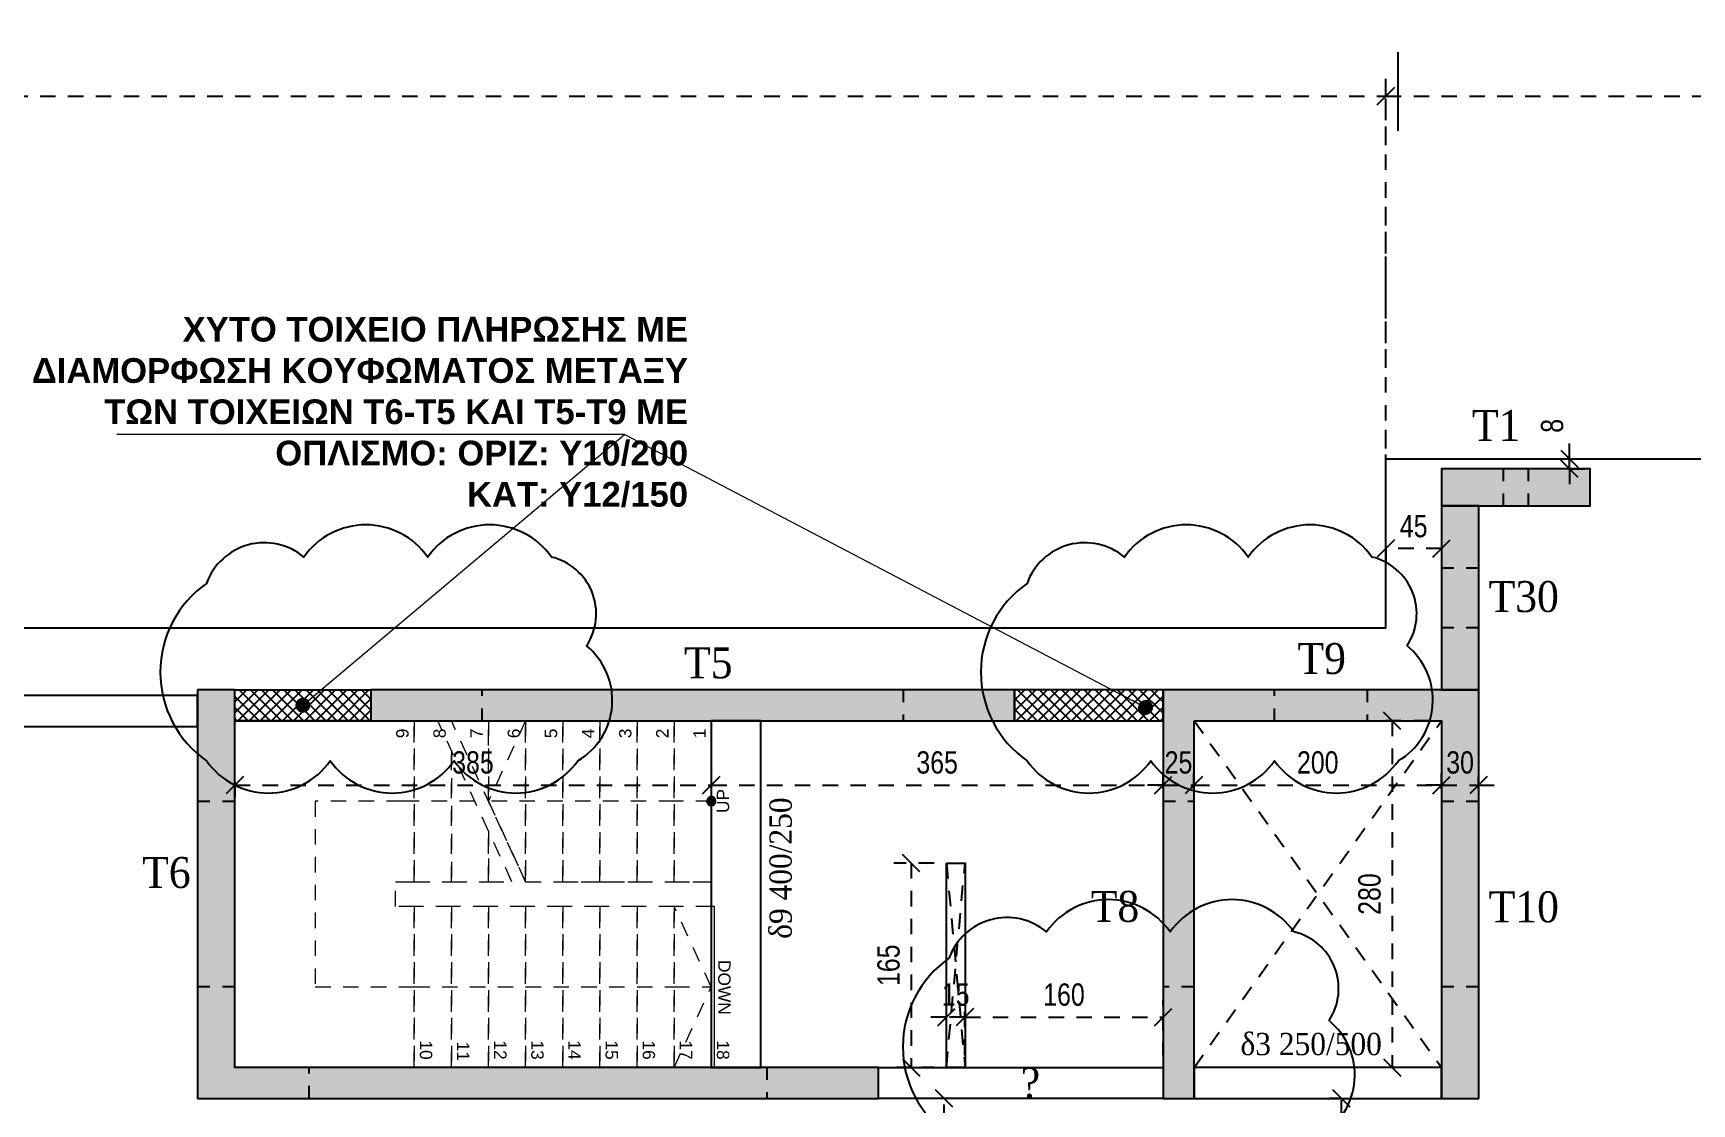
# Model space of a CAD drawing. Header units: millimetres. Extents: x -2171 to 1563, y -1758 to -1505.
# Drawn here: x -1087.41 to -1074.01, y -1606.2 to -1597.55 of the extents above; entities that cross this region are included whole.
import ezdxf

# ---------------------------------------------------------------- set-up
doc = ezdxf.new("R2010")
doc.units = ezdxf.units.MM
doc.header["$PDMODE"] = 32
for name, pattern in [('DASHDOT', [25.4, 12.7, -6.35, 0, -6.35]), ('Dashed Small', [282.222222, 141.111111, -141.111111]), ('DASHED2', [0.375, 0.25, -0.125]), ('DOT', [0.025, 0, -0.025]), ('HIDDEN', [0.375, 0.25, -0.125]), ('HIDDEN2', [0.1875, 0.125, -0.0625])]:
    doc.linetypes.add(name, pattern=pattern)
doc.layers.get('Defpoints').update_dxf_attribs({"color": 6})
for name, color, linetype in [('-S_TEXT', 3, 'Continuous'), ('athinas comments', 10, 'Continuous'), ('DIASTASEIS', 7, 'Continuous'), ('Fill_Col', 7, 'Continuous'), ('Geo_Beam', 7, 'Continuous'), ('Geo_Col', 7, 'Continuous'), ('Geo_Lines', 7, 'Continuous'), ('Sect_Line_Symbol', 7, 'Continuous'), ('STAIRS', 9, 'Continuous'), ('Text_Beam', 7, 'Continuous'), ('Text_Col_-1', 7, 'Continuous')]:
    doc.layers.add(name, color=color, linetype=linetype)
doc.layers.add('A-ANNO-DIMS', color=1, linetype='Continuous', lineweight=9)
doc.styles.add('1-100', font='arial.ttf', dxfattribs={"width": 0.8})
doc.styles.add('ag', font='arial.ttf', dxfattribs={"height": 0.25})
doc.styles.add('GENERATED_STYLE_1', font='arial.ttf')
doc.styles.add('S1TmsNwRmn1088_b_934_161', font='times.ttf', dxfattribs={"width": 0.933629, "height": 0.10875})
doc.styles.add('S1TmsNwRmn11_b_934_161', font='times.ttf', dxfattribs={"width": 0.933629, "height": 0.001087})
doc.styles.get("Standard").update_dxf_attribs({"font": 'tahoma.ttf'})
doc.dimstyles.new('CHRISTOFOROS', dxfattribs={"dimscale": 0.2, "dimtxt": 0.25, "dimasz": 0.6, "dimexe": 0, "dimexo": 0, "dimgap": 0, "dimtad": 0, "dimdec": 0, "dimlfac": 100, "dimzin": 0, "dimdsep": 46, "dimtxsty": 'ag', "dimblk": 'ARCHTICK', "dimcen": 0, "dimclrd": 256, "dimclre": 256, "dimclrt": 1, "dimaunit": 1, "dimadec": 0, "dimazin": 0, "dimtfac": 1, "dimtdec": 0, "dimtofl": 0, "dimtmove": 0, "dimatfit": 3, "dimfxl": 1, "dimtolj": 1, "dimtzin": 0, "dimlwd": -1, "dimlwe": -1, "dimarcsym": 0})
doc.dimstyles.new('Copy of 1-100', dxfattribs={"dimtxt": 0.18, "dimasz": 0.14, "dimexe": 0.14, "dimexo": 0.1, "dimgap": 0.09, "dimtad": 1, "dimdec": 0, "dimlfac": 100, "dimrnd": 5, "dimzin": 5, "dimdsep": 46, "dimtxsty": '1-100', "dimblk": 'OBLIQUE', "dimcen": 0.09, "dimclrd": 1, "dimclre": 1, "dimclrt": 2, "dimadec": 0, "dimazin": 0, "dimtfac": 1, "dimtdec": 0, "dimtix": 1, "dimtmove": 2, "dimatfit": 3, "dimfxl": 5, "dimfxlon": 1, "dimtolj": 1, "dimtzin": 5, "dimarcsym": 0})

# ---------------------------------------------------------------- blocks, each defined once
blk = doc.blocks.new('_Oblique')
at = {"color": 0, "linetype": 'ByBlock', "lineweight": -2}
blk.add_line((-0.5, -0.5), (0.5, 0.5), dxfattribs=at)
blk = doc.blocks.new('*D52')
at = {"layer": 'A-ANNO-DIMS', "color": 1, "linetype": 'HIDDEN', "lineweight": -2, "ltscale": 0.5, "transparency": 16777216}
blk.add_line((-1105.577, -1602.256), (-1105.577, -1597.92), dxfattribs=at)
at = {"layer": 'A-ANNO-DIMS', "color": 1, "linetype": 'HIDDEN2', "lineweight": -2, "ltscale": 0.5, "transparency": 16777216}
blk.add_line((-1076.48, -1602.256), (-1076.48, -1597.92), dxfattribs=at)
at = {"layer": 'A-ANNO-DIMS', "color": 1, "linetype": 'DASHED2', "lineweight": -2, "ltscale": 0.5, "transparency": 16777216}
blk.add_line((-1105.577, -1598.06), (-1076.48, -1598.06), dxfattribs=at)
at = {"layer": 'Defpoints', "color": 0, "ltscale": 0.5, "transparency": 16777216}
for p in [(-1076.48, -1598.06), (-1105.577, -1602.356), (-1076.48, -1602.356)]:
    blk.add_point(p, dxfattribs=at)
at = {"layer": 'A-ANNO-DIMS', "color": 1, "lineweight": -2, "ltscale": 0.5, "transparency": 16777216, "xscale": 0.14, "yscale": 0.14, "zscale": 0.14, "rotation": 180}
blk.add_blockref('_Oblique', (-1105.577, -1598.06), dxfattribs=at)
at = {"layer": 'A-ANNO-DIMS', "color": 1, "lineweight": -2, "ltscale": 0.5, "transparency": 16777216, "xscale": 0.14, "yscale": 0.14, "zscale": 0.14}
blk.add_blockref('_Oblique', (-1076.48, -1598.06), dxfattribs=at)
at = {"layer": 'A-ANNO-DIMS', "color": 2, "ltscale": 0.5, "transparency": 16777216, "insert": (-1091.028, -1597.878), "char_height": 0.18, "attachment_point": 5, "style": '1-100'}
blk.add_mtext('\\A1;2910', dxfattribs=at)
blk = doc.blocks.new('*D53')
at = {"layer": 'A-ANNO-DIMS', "color": 1, "linetype": 'HIDDEN', "lineweight": -2, "ltscale": 0.5, "transparency": 16777216}
blk.add_line((-1076.48, -1602.256), (-1076.48, -1597.92), dxfattribs=at)
at = {"layer": 'A-ANNO-DIMS', "color": 1, "linetype": 'HIDDEN2', "lineweight": -2, "ltscale": 0.5, "transparency": 16777216}
blk.add_line((-1061.068, -1600.891), (-1061.068, -1597.92), dxfattribs=at)
at = {"layer": 'A-ANNO-DIMS', "color": 1, "linetype": 'DASHED2', "lineweight": -2, "ltscale": 0.5, "transparency": 16777216}
blk.add_line((-1076.48, -1598.06), (-1061.068, -1598.06), dxfattribs=at)
at = {"layer": 'Defpoints', "color": 0, "ltscale": 0.5, "transparency": 16777216}
for p in [(-1061.068, -1598.06), (-1061.068, -1600.991), (-1076.48, -1602.356)]:
    blk.add_point(p, dxfattribs=at)
at = {"layer": 'A-ANNO-DIMS', "color": 1, "lineweight": -2, "ltscale": 0.5, "transparency": 16777216, "xscale": 0.14, "yscale": 0.14, "zscale": 0.14, "rotation": 180}
blk.add_blockref('_Oblique', (-1076.48, -1598.06), dxfattribs=at)
at = {"layer": 'A-ANNO-DIMS', "color": 1, "lineweight": -2, "ltscale": 0.5, "transparency": 16777216, "xscale": 0.14, "yscale": 0.14, "zscale": 0.14}
blk.add_blockref('_Oblique', (-1061.068, -1598.06), dxfattribs=at)
at = {"layer": 'A-ANNO-DIMS', "color": 2, "ltscale": 0.5, "transparency": 16777216, "insert": (-1068.774, -1597.878), "char_height": 0.18, "attachment_point": 5, "style": '1-100'}
blk.add_mtext('\\A1;1540', dxfattribs=at)
blk = doc.blocks.new('*D77')
at = {"layer": 'Defpoints', "color": 0, "ltscale": 0.5, "transparency": 16777216}
for p in [(-1075, -1600.991), (-1075, -1601.071), (-1074.996, -1600.991)]:
    blk.add_point(p, dxfattribs=at)
at = {"layer": 'DIASTASEIS', "color": 1, "linetype": 'DASHED2', "lineweight": -2, "ltscale": 0.5, "transparency": 16777216}
for p, q in [((-1074.996, -1600.991), (-1074.996, -1600.851)), ((-1074.996, -1601.071), (-1074.996, -1600.991)), ((-1074.996, -1601.071), (-1074.996, -1601.211))]:
    blk.add_line(p, q, dxfattribs=at)
at = {"layer": 'DIASTASEIS', "color": 1, "linetype": 'HIDDEN2', "lineweight": -2, "ltscale": 0.5, "transparency": 16777216}
blk.add_line((-1074.996, -1600.991), (-1074.856, -1600.991), dxfattribs=at)
at = {"layer": 'DIASTASEIS', "color": 1, "linetype": 'HIDDEN', "lineweight": -2, "ltscale": 0.5, "transparency": 16777216}
blk.add_line((-1074.996, -1601.071), (-1074.856, -1601.071), dxfattribs=at)
at = {"layer": 'DIASTASEIS', "color": 1, "lineweight": -2, "ltscale": 0.5, "transparency": 16777216, "xscale": 0.14, "yscale": 0.14, "zscale": 0.14}
for p, rotation in [((-1074.996, -1600.991), 270), ((-1074.996, -1601.071), 90)]:
    blk.add_blockref('_Oblique', p, dxfattribs=dict(at, rotation=rotation))
at = {"layer": 'DIASTASEIS', "color": 2, "ltscale": 0.5, "transparency": 16777216, "insert": (-1075.136, -1600.724), "char_height": 0.18, "attachment_point": 5, "rotation": 90, "style": '1-100'}
blk.add_mtext('\\A1;8', dxfattribs=at)
blk = doc.blocks.new('*D78')
at = {"layer": 'A-ANNO-DIMS', "color": 1, "linetype": 'HIDDEN2', "lineweight": -2, "ltscale": 0.5, "transparency": 16777216}
blk.add_line((-1076.48, -1601.716), (-1076.48, -1601.856), dxfattribs=at)
at = {"layer": 'A-ANNO-DIMS', "color": 1, "linetype": 'DASHED2', "lineweight": -2, "ltscale": 0.5, "transparency": 16777216}
blk.add_line((-1076.03, -1601.716), (-1076.48, -1601.716), dxfattribs=at)
at = {"layer": 'A-ANNO-DIMS', "color": 1, "linetype": 'HIDDEN', "lineweight": -2, "ltscale": 0.5, "transparency": 16777216}
blk.add_line((-1076.03, -1601.716), (-1076.03, -1601.856), dxfattribs=at)
at = {"layer": 'Defpoints', "color": 0, "ltscale": 0.5, "transparency": 16777216}
for p in [(-1076.48, -1601.621), (-1076.48, -1601.716), (-1076.03, -1601.621)]:
    blk.add_point(p, dxfattribs=at)
at = {"layer": 'A-ANNO-DIMS', "color": 1, "lineweight": -2, "ltscale": 0.5, "transparency": 16777216, "xscale": 0.14, "yscale": 0.14, "zscale": 0.14, "rotation": 180}
blk.add_blockref('_Oblique', (-1076.48, -1601.716), dxfattribs=at)
at = {"layer": 'A-ANNO-DIMS', "color": 1, "lineweight": -2, "ltscale": 0.5, "transparency": 16777216, "xscale": 0.14, "yscale": 0.14, "zscale": 0.14}
blk.add_blockref('_Oblique', (-1076.03, -1601.716), dxfattribs=at)
at = {"layer": 'A-ANNO-DIMS', "color": 2, "ltscale": 0.5, "transparency": 16777216, "insert": (-1076.255, -1601.535), "char_height": 0.18, "attachment_point": 5, "style": '1-100'}
blk.add_mtext('\\A1;45', dxfattribs=at)
blk = doc.blocks.new('*D94')
at = {"layer": 'A-ANNO-DIMS', "color": 1, "linetype": 'HIDDEN', "lineweight": -2, "ltscale": 0.5, "transparency": 16777216}
blk.add_line((-1076.13, -1603.106), (-1076.569, -1603.106), dxfattribs=at)
at = {"layer": 'A-ANNO-DIMS', "color": 1, "linetype": 'DASHED2', "lineweight": -2, "ltscale": 0.5, "transparency": 16777216}
blk.add_line((-1076.429, -1603.106), (-1076.429, -1605.906), dxfattribs=at)
at = {"layer": 'A-ANNO-DIMS', "color": 1, "linetype": 'HIDDEN2', "lineweight": -2, "ltscale": 0.5, "transparency": 16777216}
blk.add_line((-1076.13, -1605.906), (-1076.569, -1605.906), dxfattribs=at)
at = {"layer": 'Defpoints', "color": 0, "ltscale": 0.5, "transparency": 16777216}
for p in [(-1076.03, -1603.106), (-1076.429, -1605.906), (-1076.03, -1605.906)]:
    blk.add_point(p, dxfattribs=at)
at = {"layer": 'A-ANNO-DIMS', "color": 1, "lineweight": -2, "ltscale": 0.5, "transparency": 16777216, "xscale": 0.14, "yscale": 0.14, "zscale": 0.14}
for p, rotation in [((-1076.429, -1603.106), 90), ((-1076.429, -1605.906), 270)]:
    blk.add_blockref('_Oblique', p, dxfattribs=dict(at, rotation=rotation))
at = {"layer": 'A-ANNO-DIMS', "color": 2, "ltscale": 0.5, "transparency": 16777216, "insert": (-1076.611, -1604.506), "char_height": 0.18, "attachment_point": 5, "rotation": 90, "style": '1-100'}
blk.add_mtext('\\A1;280', dxfattribs=at)
blk = doc.blocks.new('*D95')
at = {"layer": 'A-ANNO-DIMS', "color": 1, "linetype": 'HIDDEN', "lineweight": -2, "ltscale": 0.5, "transparency": 16777216}
blk.add_line((-1085.78, -1603.597), (-1085.78, -1603.766), dxfattribs=at)
at = {"layer": 'A-ANNO-DIMS', "color": 1, "linetype": 'HIDDEN2', "lineweight": -2, "ltscale": 0.5, "transparency": 16777216}
blk.add_line((-1081.93, -1603.597), (-1081.93, -1603.766), dxfattribs=at)
at = {"layer": 'A-ANNO-DIMS', "color": 1, "linetype": 'DASHED2', "lineweight": -2, "ltscale": 0.5, "transparency": 16777216}
blk.add_line((-1085.78, -1603.626), (-1081.93, -1603.626), dxfattribs=at)
at = {"layer": 'Defpoints', "color": 0, "ltscale": 0.5, "transparency": 16777216}
for p in [(-1085.78, -1603.497), (-1081.93, -1603.497), (-1081.93, -1603.626)]:
    blk.add_point(p, dxfattribs=at)
at = {"layer": 'A-ANNO-DIMS', "color": 1, "lineweight": -2, "ltscale": 0.5, "transparency": 16777216, "xscale": 0.14, "yscale": 0.14, "zscale": 0.14, "rotation": 180}
blk.add_blockref('_Oblique', (-1085.78, -1603.626), dxfattribs=at)
at = {"layer": 'A-ANNO-DIMS', "color": 1, "lineweight": -2, "ltscale": 0.5, "transparency": 16777216, "xscale": 0.14, "yscale": 0.14, "zscale": 0.14}
blk.add_blockref('_Oblique', (-1081.93, -1603.626), dxfattribs=at)
at = {"layer": 'A-ANNO-DIMS', "color": 2, "ltscale": 0.5, "transparency": 16777216, "insert": (-1083.855, -1603.444), "char_height": 0.18, "attachment_point": 5, "style": '1-100'}
blk.add_mtext('\\A1;385', dxfattribs=at)
blk = doc.blocks.new('*D96')
at = {"layer": 'A-ANNO-DIMS', "color": 1, "linetype": 'HIDDEN2', "lineweight": -2, "ltscale": 0.5, "transparency": 16777216}
blk.add_line((-1078.28, -1603.656), (-1078.28, -1603.486), dxfattribs=at)
at = {"layer": 'A-ANNO-DIMS', "color": 1, "linetype": 'HIDDEN', "lineweight": -2, "ltscale": 0.5, "transparency": 16777216}
blk.add_line((-1081.93, -1603.597), (-1081.93, -1603.766), dxfattribs=at)
at = {"layer": 'A-ANNO-DIMS', "color": 1, "linetype": 'DASHED2', "lineweight": -2, "ltscale": 0.5, "transparency": 16777216}
blk.add_line((-1081.93, -1603.626), (-1078.28, -1603.626), dxfattribs=at)
at = {"layer": 'Defpoints', "color": 0, "ltscale": 0.5, "transparency": 16777216}
for p in [(-1081.93, -1603.497), (-1078.28, -1603.626), (-1078.28, -1603.756)]:
    blk.add_point(p, dxfattribs=at)
at = {"layer": 'A-ANNO-DIMS', "color": 1, "lineweight": -2, "ltscale": 0.5, "transparency": 16777216, "xscale": 0.14, "yscale": 0.14, "zscale": 0.14, "rotation": 180}
blk.add_blockref('_Oblique', (-1081.93, -1603.626), dxfattribs=at)
at = {"layer": 'A-ANNO-DIMS', "color": 1, "lineweight": -2, "ltscale": 0.5, "transparency": 16777216, "xscale": 0.14, "yscale": 0.14, "zscale": 0.14}
blk.add_blockref('_Oblique', (-1078.28, -1603.626), dxfattribs=at)
at = {"layer": 'A-ANNO-DIMS', "color": 2, "ltscale": 0.5, "transparency": 16777216, "insert": (-1080.105, -1603.444), "char_height": 0.18, "attachment_point": 5, "style": '1-100'}
blk.add_mtext('\\A1;365', dxfattribs=at)
blk = doc.blocks.new('*D97')
at = {"layer": 'A-ANNO-DIMS', "color": 1, "linetype": 'HIDDEN', "lineweight": -2, "ltscale": 0.5, "transparency": 16777216}
blk.add_line((-1078.28, -1603.656), (-1078.28, -1603.486), dxfattribs=at)
at = {"layer": 'A-ANNO-DIMS', "color": 1, "linetype": 'HIDDEN2', "lineweight": -2, "ltscale": 0.5, "transparency": 16777216}
blk.add_line((-1078.03, -1603.656), (-1078.03, -1603.486), dxfattribs=at)
at = {"layer": 'A-ANNO-DIMS', "color": 1, "linetype": 'DASHED2', "lineweight": -2, "ltscale": 0.5, "transparency": 16777216}
for p, q in [((-1078.28, -1603.626), (-1078.42, -1603.626)), ((-1078.28, -1603.626), (-1078.03, -1603.626)), ((-1078.03, -1603.626), (-1077.89, -1603.626))]:
    blk.add_line(p, q, dxfattribs=at)
at = {"layer": 'Defpoints', "color": 0, "ltscale": 0.5, "transparency": 16777216}
for p in [(-1078.03, -1603.626), (-1078.28, -1603.756), (-1078.03, -1603.756)]:
    blk.add_point(p, dxfattribs=at)
at = {"layer": 'A-ANNO-DIMS', "color": 1, "lineweight": -2, "ltscale": 0.5, "transparency": 16777216, "xscale": 0.14, "yscale": 0.14, "zscale": 0.14}
blk.add_blockref('_Oblique', (-1078.28, -1603.626), dxfattribs=at)
at = {"layer": 'A-ANNO-DIMS', "color": 1, "lineweight": -2, "ltscale": 0.5, "transparency": 16777216, "xscale": 0.14, "yscale": 0.14, "zscale": 0.14, "rotation": 180}
blk.add_blockref('_Oblique', (-1078.03, -1603.626), dxfattribs=at)
at = {"layer": 'A-ANNO-DIMS', "color": 2, "ltscale": 0.5, "transparency": 16777216, "insert": (-1078.155, -1603.444), "char_height": 0.18, "attachment_point": 5, "style": '1-100'}
blk.add_mtext('\\A1;25', dxfattribs=at)
blk = doc.blocks.new('*D98')
at = {"layer": 'A-ANNO-DIMS', "color": 1, "linetype": 'HIDDEN', "lineweight": -2, "ltscale": 0.5, "transparency": 16777216}
blk.add_line((-1078.03, -1603.656), (-1078.03, -1603.486), dxfattribs=at)
at = {"layer": 'A-ANNO-DIMS', "color": 1, "linetype": 'HIDDEN2', "lineweight": -2, "ltscale": 0.5, "transparency": 16777216}
blk.add_line((-1076.03, -1603.656), (-1076.03, -1603.486), dxfattribs=at)
at = {"layer": 'A-ANNO-DIMS', "color": 1, "linetype": 'DASHED2', "lineweight": -2, "ltscale": 0.5, "transparency": 16777216}
blk.add_line((-1078.03, -1603.626), (-1076.03, -1603.626), dxfattribs=at)
at = {"layer": 'Defpoints', "color": 0, "ltscale": 0.5, "transparency": 16777216}
for p in [(-1076.03, -1603.626), (-1078.03, -1603.756), (-1076.03, -1603.756)]:
    blk.add_point(p, dxfattribs=at)
at = {"layer": 'A-ANNO-DIMS', "color": 1, "lineweight": -2, "ltscale": 0.5, "transparency": 16777216, "xscale": 0.14, "yscale": 0.14, "zscale": 0.14, "rotation": 180}
blk.add_blockref('_Oblique', (-1078.03, -1603.626), dxfattribs=at)
at = {"layer": 'A-ANNO-DIMS', "color": 1, "lineweight": -2, "ltscale": 0.5, "transparency": 16777216, "xscale": 0.14, "yscale": 0.14, "zscale": 0.14}
blk.add_blockref('_Oblique', (-1076.03, -1603.626), dxfattribs=at)
at = {"layer": 'A-ANNO-DIMS', "color": 2, "ltscale": 0.5, "transparency": 16777216, "insert": (-1077.03, -1603.444), "char_height": 0.18, "attachment_point": 5, "style": '1-100'}
blk.add_mtext('\\A1;200', dxfattribs=at)
blk = doc.blocks.new('*D99')
at = {"layer": 'A-ANNO-DIMS', "color": 1, "linetype": 'HIDDEN', "lineweight": -2, "ltscale": 0.5, "transparency": 16777216}
blk.add_line((-1076.03, -1603.656), (-1076.03, -1603.486), dxfattribs=at)
at = {"layer": 'A-ANNO-DIMS', "color": 1, "linetype": 'HIDDEN2', "lineweight": -2, "ltscale": 0.5, "transparency": 16777216}
blk.add_line((-1075.73, -1603.656), (-1075.73, -1603.486), dxfattribs=at)
at = {"layer": 'A-ANNO-DIMS', "color": 1, "linetype": 'DASHED2', "lineweight": -2, "ltscale": 0.5, "transparency": 16777216}
for p, q in [((-1076.03, -1603.626), (-1076.17, -1603.626)), ((-1076.03, -1603.626), (-1075.73, -1603.626)), ((-1075.73, -1603.626), (-1075.59, -1603.626))]:
    blk.add_line(p, q, dxfattribs=at)
at = {"layer": 'Defpoints', "color": 0, "ltscale": 0.5, "transparency": 16777216}
for p in [(-1075.73, -1603.626), (-1076.03, -1603.756), (-1075.73, -1603.756)]:
    blk.add_point(p, dxfattribs=at)
at = {"layer": 'A-ANNO-DIMS', "color": 1, "lineweight": -2, "ltscale": 0.5, "transparency": 16777216, "xscale": 0.14, "yscale": 0.14, "zscale": 0.14}
blk.add_blockref('_Oblique', (-1076.03, -1603.626), dxfattribs=at)
at = {"layer": 'A-ANNO-DIMS', "color": 1, "lineweight": -2, "ltscale": 0.5, "transparency": 16777216, "xscale": 0.14, "yscale": 0.14, "zscale": 0.14, "rotation": 180}
blk.add_blockref('_Oblique', (-1075.73, -1603.626), dxfattribs=at)
at = {"layer": 'A-ANNO-DIMS', "color": 2, "ltscale": 0.5, "transparency": 16777216, "insert": (-1075.88, -1603.444), "char_height": 0.18, "attachment_point": 5, "style": '1-100'}
blk.add_mtext('\\A1;30', dxfattribs=at)
blk = doc.blocks.new('*D127')
at = {"layer": 'A-ANNO-DIMS', "color": 1, "linetype": 'HIDDEN2', "lineweight": -2, "ltscale": 0.5, "transparency": 16777216}
blk.add_line((-1079.68, -1606.156), (-1080.189, -1606.156), dxfattribs=at)
at = {"layer": 'A-ANNO-DIMS', "color": 1, "linetype": 'DASHED2', "lineweight": -2, "ltscale": 0.5, "transparency": 16777216}
blk.add_line((-1080.049, -1607.906), (-1080.049, -1606.156), dxfattribs=at)
at = {"layer": 'A-ANNO-DIMS', "color": 1, "linetype": 'HIDDEN', "lineweight": -2, "ltscale": 0.5, "transparency": 16777216}
blk.add_line((-1079.68, -1607.906), (-1080.189, -1607.906), dxfattribs=at)
at = {"layer": 'Defpoints', "color": 0, "ltscale": 0.5, "transparency": 16777216}
for p in [(-1080.049, -1606.156), (-1079.58, -1606.156), (-1079.58, -1607.906)]:
    blk.add_point(p, dxfattribs=at)
at = {"layer": 'A-ANNO-DIMS', "color": 1, "lineweight": -2, "ltscale": 0.5, "transparency": 16777216, "xscale": 0.14, "yscale": 0.14, "zscale": 0.14}
for p, rotation in [((-1080.049, -1606.156), 90), ((-1080.049, -1607.906), 270)]:
    blk.add_blockref('_Oblique', p, dxfattribs=dict(at, rotation=rotation))
at = {"layer": 'A-ANNO-DIMS', "color": 2, "ltscale": 0.5, "transparency": 16777216, "insert": (-1080.231, -1607.031), "char_height": 0.18, "attachment_point": 5, "rotation": 90, "style": '1-100'}
blk.add_mtext('\\A1;175', dxfattribs=at)
blk = doc.blocks.new('*D136')
at = {"layer": 'A-ANNO-DIMS', "color": 1, "linetype": 'HIDDEN', "lineweight": -2, "ltscale": 0.5, "transparency": 16777216}
blk.add_line((-1079.88, -1605.806), (-1079.88, -1605.361), dxfattribs=at)
at = {"layer": 'A-ANNO-DIMS', "color": 1, "linetype": 'HIDDEN2', "lineweight": -2, "ltscale": 0.5, "transparency": 16777216}
blk.add_line((-1078.28, -1605.806), (-1078.28, -1605.361), dxfattribs=at)
at = {"layer": 'A-ANNO-DIMS', "color": 1, "linetype": 'DASHED2', "lineweight": -2, "ltscale": 0.5, "transparency": 16777216}
blk.add_line((-1079.88, -1605.501), (-1078.28, -1605.501), dxfattribs=at)
at = {"layer": 'Defpoints', "color": 0, "ltscale": 0.5, "transparency": 16777216}
for p in [(-1078.28, -1605.501), (-1079.88, -1605.906), (-1078.28, -1605.906)]:
    blk.add_point(p, dxfattribs=at)
at = {"layer": 'A-ANNO-DIMS', "color": 1, "lineweight": -2, "ltscale": 0.5, "transparency": 16777216, "xscale": 0.14, "yscale": 0.14, "zscale": 0.14, "rotation": 180}
blk.add_blockref('_Oblique', (-1079.88, -1605.501), dxfattribs=at)
at = {"layer": 'A-ANNO-DIMS', "color": 1, "lineweight": -2, "ltscale": 0.5, "transparency": 16777216, "xscale": 0.14, "yscale": 0.14, "zscale": 0.14}
blk.add_blockref('_Oblique', (-1078.28, -1605.501), dxfattribs=at)
at = {"layer": 'A-ANNO-DIMS', "color": 2, "ltscale": 0.5, "transparency": 16777216, "insert": (-1079.08, -1605.319), "char_height": 0.18, "attachment_point": 5, "style": '1-100'}
blk.add_mtext('\\A1;160', dxfattribs=at)
blk = doc.blocks.new('*D137')
at = {"layer": 'A-ANNO-DIMS', "color": 1, "linetype": 'HIDDEN2', "lineweight": -2, "ltscale": 0.5, "transparency": 16777216}
blk.add_line((-1080.03, -1605.806), (-1080.03, -1605.361), dxfattribs=at)
at = {"layer": 'A-ANNO-DIMS', "color": 1, "linetype": 'HIDDEN', "lineweight": -2, "ltscale": 0.5, "transparency": 16777216}
blk.add_line((-1079.88, -1605.806), (-1079.88, -1605.361), dxfattribs=at)
at = {"layer": 'A-ANNO-DIMS', "color": 1, "linetype": 'DASHED2', "lineweight": -2, "ltscale": 0.5, "transparency": 16777216}
for p, q in [((-1080.03, -1605.501), (-1080.17, -1605.501)), ((-1079.88, -1605.501), (-1080.03, -1605.501)), ((-1079.88, -1605.501), (-1079.74, -1605.501))]:
    blk.add_line(p, q, dxfattribs=at)
at = {"layer": 'Defpoints', "color": 0, "ltscale": 0.5, "transparency": 16777216}
for p in [(-1080.03, -1605.501), (-1080.03, -1605.906), (-1079.88, -1605.906)]:
    blk.add_point(p, dxfattribs=at)
at = {"layer": 'A-ANNO-DIMS', "color": 1, "lineweight": -2, "ltscale": 0.5, "transparency": 16777216, "xscale": 0.14, "yscale": 0.14, "zscale": 0.14}
blk.add_blockref('_Oblique', (-1080.03, -1605.501), dxfattribs=at)
at = {"layer": 'A-ANNO-DIMS', "color": 1, "lineweight": -2, "ltscale": 0.5, "transparency": 16777216, "xscale": 0.14, "yscale": 0.14, "zscale": 0.14, "rotation": 180}
blk.add_blockref('_Oblique', (-1079.88, -1605.501), dxfattribs=at)
at = {"layer": 'A-ANNO-DIMS', "color": 2, "ltscale": 0.5, "transparency": 16777216, "insert": (-1079.955, -1605.319), "char_height": 0.18, "attachment_point": 5, "style": '1-100'}
blk.add_mtext('\\A1;15', dxfattribs=at)
blk = doc.blocks.new('*D138')
at = {"layer": 'A-ANNO-DIMS', "color": 1, "linetype": 'HIDDEN', "lineweight": -2, "ltscale": 0.5, "transparency": 16777216}
blk.add_line((-1080.13, -1604.256), (-1080.455, -1604.256), dxfattribs=at)
at = {"layer": 'A-ANNO-DIMS', "color": 1, "linetype": 'DASHED2', "lineweight": -2, "ltscale": 0.5, "transparency": 16777216}
blk.add_line((-1080.315, -1604.256), (-1080.315, -1605.906), dxfattribs=at)
at = {"layer": 'A-ANNO-DIMS', "color": 1, "linetype": 'HIDDEN2', "lineweight": -2, "ltscale": 0.5, "transparency": 16777216}
blk.add_line((-1080.13, -1605.906), (-1080.455, -1605.906), dxfattribs=at)
at = {"layer": 'Defpoints', "color": 0, "ltscale": 0.5, "transparency": 16777216}
for p in [(-1080.03, -1604.256), (-1080.315, -1605.906), (-1080.03, -1605.906)]:
    blk.add_point(p, dxfattribs=at)
at = {"layer": 'A-ANNO-DIMS', "color": 1, "lineweight": -2, "ltscale": 0.5, "transparency": 16777216, "xscale": 0.14, "yscale": 0.14, "zscale": 0.14}
for p, rotation in [((-1080.315, -1604.256), 90), ((-1080.315, -1605.906), 270)]:
    blk.add_blockref('_Oblique', p, dxfattribs=dict(at, rotation=rotation))
at = {"layer": 'A-ANNO-DIMS', "color": 2, "ltscale": 0.5, "transparency": 16777216, "insert": (-1080.497, -1605.081), "char_height": 0.18, "attachment_point": 5, "rotation": 90, "style": '1-100'}
blk.add_mtext('\\A1;165', dxfattribs=at)
blk = doc.blocks.new('*D727')
at = {"layer": 'Defpoints', "color": 0, "ltscale": 0.5, "transparency": 16777216}
for p in [(-1076.837, -1606.156), (-1076.837, -1606.156), (-1076.837, -1610.345)]:
    blk.add_point(p, dxfattribs=at)
at = {"layer": 'DIASTASEIS', "color": 1, "linetype": 'HIDDEN2', "lineweight": -2, "ltscale": 0.5, "transparency": 16777216}
blk.add_line((-1076.837, -1606.156), (-1076.977, -1606.156), dxfattribs=at)
at = {"layer": 'DIASTASEIS', "color": 1, "linetype": 'DASHED2', "lineweight": -2, "ltscale": 0.5, "transparency": 16777216}
blk.add_line((-1076.837, -1610.345), (-1076.837, -1606.156), dxfattribs=at)
at = {"layer": 'DIASTASEIS', "color": 1, "linetype": 'HIDDEN', "lineweight": -2, "ltscale": 0.5, "transparency": 16777216}
blk.add_line((-1076.837, -1610.345), (-1076.977, -1610.345), dxfattribs=at)
at = {"layer": 'DIASTASEIS', "color": 1, "lineweight": -2, "ltscale": 0.5, "transparency": 16777216, "xscale": 0.14, "yscale": 0.14, "zscale": 0.14}
for p, rotation in [((-1076.837, -1606.156), 90), ((-1076.837, -1610.345), 270)]:
    blk.add_blockref('_Oblique', p, dxfattribs=dict(at, rotation=rotation))
at = {"layer": 'DIASTASEIS', "color": 2, "ltscale": 0.5, "transparency": 16777216, "insert": (-1077.019, -1608.251), "char_height": 0.18, "attachment_point": 5, "rotation": 90, "style": '1-100'}
blk.add_mtext('\\A1;420', dxfattribs=at)
blk = doc.blocks.new('_ArchTick')
at = {"color": 0, "linetype": 'ByBlock', "const_width": 0.15}
blk.add_lwpolyline([(-0.5, -0.5), (0.5, 0.5)], dxfattribs=at)

msp = doc.modelspace()

# ---------------------------------------------------------------- hatches: boundary and pattern name
at = {"linetype": 'Continuous', "ltscale": 0.5}
h = msp.add_hatch(dxfattribs=at)
h.set_pattern_fill('ANSI37', color=8, scale=0.02, angle=-1e-14)
h.paths.add_polyline_path([(-1085.7797, -1602.856), (-1084.6797, -1602.856), (-1084.6797, -1603.106), (-1085.7797, -1603.106)])
h = msp.add_hatch(dxfattribs=at)
h.set_pattern_fill('ANSI37', color=8, scale=0.02, angle=-1e-14)
h.paths.add_polyline_path([(-1079.4794, -1603.106), (-1078.2797, -1603.106), (-1078.2797, -1602.856), (-1079.4794, -1602.856)])
at = {"layer": 'Fill_Col'}
for points in [[(-1076.0297, -1601.3706), (-1074.8297, -1601.3706), (-1074.8297, -1601.0706), (-1076.0297, -1601.0706)], [(-1075.7297, -1602.856), (-1075.7297, -1601.3706), (-1076.0297, -1601.3706), (-1076.0297, -1602.856)], [(-1085.7797, -1605.906), (-1085.7797, -1602.856), (-1086.0797, -1602.856), (-1086.0797, -1606.156), (-1085.9297, -1606.031)], [(-1084.6797, -1603.106), (-1079.4794, -1603.106), (-1079.4794, -1602.856), (-1084.6797, -1602.856)], [(-1078.0297, -1603.106), (-1076.0297, -1603.106), (-1075.8797, -1602.981), (-1075.7297, -1602.856), (-1078.2797, -1602.856), (-1078.1547, -1602.981)], [(-1078.0297, -1606.156), (-1078.0297, -1603.106), (-1078.1547, -1602.981), (-1078.2797, -1602.856), (-1078.2797, -1606.156)], [(-1075.7297, -1606.156), (-1075.7297, -1602.856), (-1075.8797, -1602.981), (-1076.0297, -1603.106), (-1076.0297, -1606.156)], [(-1086.0797, -1606.156), (-1080.5797, -1606.156), (-1080.5797, -1605.906), (-1085.7797, -1605.906), (-1085.9297, -1606.031)]]:
    msp.add_hatch(color=252, dxfattribs=at).paths.add_polyline_path(points)
at = {"layer": 'STAIRS', "linetype": 'Continuous', "lineweight": 15}
msp.add_hatch(color=8, dxfattribs=at).paths.add_polyline_path([(-1081.9296, -1603.7185, 1), (-1081.9296, -1603.7935, 1)])

# ---------------------------------------------------------------- linework, layer by layer
at = {"color": 2, "linetype": 'HIDDEN', "ltscale": 0.5}
for p, q in [((-1078.0297, -1603.106), (-1076.0297, -1605.9063)), ((-1078.0297, -1605.9063), (-1076.0297, -1603.106)), ((-1080.0296, -1604.256), (-1079.8796, -1605.906)), ((-1080.0296, -1605.906), (-1079.8796, -1604.256))]:
    msp.add_line(p, q, dxfattribs=at)
at = {"layer": 'athinas comments'}
for points in [[(-1086.0079, -1603.4297, 0.5205671), (-1085.0079, -1603.4297, 0.5205671), (-1084.0079, -1603.4297, 0.5205671), (-1083.0079, -1603.4297, 0.5205671), (-1082.9374, -1602.5002, 0.5205671), (-1083.2209, -1601.7837, 0.5205671), (-1084.2209, -1601.7837, 0.5205671), (-1085.2209, -1601.7837, 0.5205671), (-1086.0079, -1601.9968, 0.5205671)], [(-1079.3788, -1603.4297, 0.5205671), (-1078.3788, -1603.4297, 0.5205671), (-1077.3788, -1603.4297, 0.5205671), (-1076.3788, -1603.4297, 0.5205671), (-1076.3083, -1602.5002, 0.5205671), (-1076.5919, -1601.7837, 0.5205671), (-1077.5919, -1601.7837, 0.5205671), (-1078.5919, -1601.7837, 0.5205671), (-1079.3788, -1601.9968, 0.5205671)], [(-1080.0092, -1606.4574, 0.5205671), (-1079.0092, -1606.4574, 0.5205671), (-1078.0092, -1606.4574, 0.5205671), (-1077.0092, -1606.4574, 0.5205671), (-1076.9387, -1605.5279, 0.5205671), (-1077.2223, -1604.8114, 0.5205671), (-1078.2223, -1604.8114, 0.5205671), (-1079.2223, -1604.8114, 0.5205671), (-1080.0092, -1605.0245, 0.5205671)]]:
    msp.add_lwpolyline(points, format="xyb", close=True, dxfattribs=at)
at = {"layer": 'Geo_Beam', "color": 94}
for points in [[(-1092.1296, -1603.1533), (-1086.0797, -1603.1533), (-1086.0797, -1602.9033), (-1092.1296, -1602.9033)], [(-1081.5296, -1605.906), (-1081.5296, -1603.106), (-1081.9296, -1603.106), (-1081.9296, -1605.906)], [(-1078.0297, -1606.156), (-1076.0297, -1606.156), (-1076.0297, -1605.906), (-1078.0297, -1605.906)]]:
    msp.add_lwpolyline(points, close=True, dxfattribs=at)
at = {"layer": 'Geo_Beam', "color": 94, "ltscale": 0.5}
for points in [[(-1085.7797, -1602.856), (-1084.6797, -1602.856), (-1084.6797, -1603.106), (-1085.7797, -1603.106)], [(-1079.4794, -1603.106), (-1078.2797, -1603.106), (-1078.2797, -1602.856), (-1079.4794, -1602.856)], [(-1080.5797, -1605.906), (-1078.2797, -1605.906), (-1078.2797, -1606.156), (-1080.5797, -1606.156)]]:
    msp.add_lwpolyline(points, close=True, dxfattribs=at)
at = {"layer": 'Geo_Col', "color": 94}
for points in [[(-1076.0297, -1601.3706), (-1074.8297, -1601.3706), (-1074.8297, -1601.0706), (-1076.0297, -1601.0706)], [(-1075.7297, -1602.856), (-1075.7297, -1601.3706), (-1076.0297, -1601.3706), (-1076.0297, -1602.856)], [(-1084.6797, -1603.106), (-1079.4794, -1603.106), (-1079.4794, -1602.856), (-1084.6797, -1602.856)]]:
    msp.add_lwpolyline(points, close=True, dxfattribs=at)
at = {"layer": 'Geo_Col', "color": 94, "linetype": 'DOT'}
for points in [[(-1076.0297, -1601.3706), (-1075.5297, -1601.3706), (-1075.5297, -1601.0706), (-1076.0297, -1601.0706)], [(-1074.8297, -1601.0706), (-1075.3297, -1601.0706), (-1075.3297, -1601.3706), (-1074.8297, -1601.3706)], [(-1076.0297, -1601.3706), (-1076.0297, -1601.8706), (-1075.7297, -1601.8706), (-1075.7297, -1601.3706)], [(-1075.7297, -1602.856), (-1075.7297, -1602.356), (-1076.0297, -1602.356), (-1076.0297, -1602.856)], [(-1086.0797, -1602.856), (-1086.0797, -1603.756), (-1085.7797, -1603.756), (-1085.7797, -1602.856)], [(-1084.6797, -1603.106), (-1083.7797, -1603.106), (-1083.7797, -1602.856), (-1084.6797, -1602.856)], [(-1079.4794, -1602.856), (-1080.3794, -1602.856), (-1080.3794, -1603.106), (-1079.4794, -1603.106)], [(-1078.2797, -1602.856), (-1078.2797, -1603.756), (-1078.0297, -1603.756), (-1078.0297, -1603.106), (-1077.3797, -1603.106), (-1077.3797, -1602.856)], [(-1075.7297, -1602.856), (-1076.6297, -1602.856), (-1076.6297, -1603.106), (-1076.0297, -1603.106), (-1076.0297, -1603.756), (-1075.7297, -1603.756)], [(-1086.0797, -1606.156), (-1085.1797, -1606.156), (-1085.1797, -1605.906), (-1085.7797, -1605.906), (-1085.7797, -1605.256), (-1086.0797, -1605.256)], [(-1078.0297, -1606.156), (-1078.0297, -1605.256), (-1078.2797, -1605.256), (-1078.2797, -1606.156)], [(-1075.7297, -1606.156), (-1075.7297, -1605.256), (-1076.0297, -1605.256), (-1076.0297, -1606.156)], [(-1080.5797, -1605.906), (-1081.4797, -1605.906), (-1081.4797, -1606.156), (-1080.5797, -1606.156)]]:
    msp.add_lwpolyline(points, close=True, dxfattribs=at)
at = {"layer": 'Geo_Col', "color": 94}
for points in [[(-1085.7797, -1602.856), (-1086.0797, -1602.856)], [(-1086.0797, -1602.856), (-1086.0797, -1606.156)], [(-1085.7797, -1605.906), (-1085.7797, -1602.856)], [(-1075.7297, -1602.856), (-1078.2797, -1602.856)], [(-1078.2797, -1602.856), (-1078.2797, -1606.156)], [(-1075.7297, -1606.156), (-1075.7297, -1602.856)], [(-1078.0297, -1603.106), (-1076.0297, -1603.106)], [(-1078.0297, -1606.156), (-1078.0297, -1603.106)], [(-1076.0297, -1603.106), (-1076.0297, -1606.156)], [(-1080.5797, -1605.906), (-1085.7797, -1605.906)], [(-1080.5797, -1606.156), (-1080.5797, -1605.906)], [(-1086.0797, -1606.156), (-1080.5797, -1606.156)], [(-1078.2797, -1606.156), (-1078.0297, -1606.156)], [(-1076.0297, -1606.156), (-1075.7297, -1606.156)]]:
    msp.add_lwpolyline(points, dxfattribs=at)
at = {"layer": 'Geo_Lines', "color": 94}
msp.add_lwpolyline([(-1105.5772, -1602.356), (-1076.4796, -1602.356), (-1076.4796, -1600.9906), (-1061.0679, -1600.9906, -0.4198849), (-1058.8758, -1603.2255), (-1059.9301, -1612.6262, -0.3947332), (-1065.5435, -1617.4237), (-1074.9546, -1616.9433, -0.4049166), (-1076.8887, -1614.8684), (-1076.5104, -1611.1198, 0.0864711), (-1076.6129, -1610.4984, 0.6667063), (-1077.0647, -1610.4934, 0.0742106), (-1077.1796, -1611.0687), (-1077.1799, -1615.0465, -0.4141148), (-1079.139, -1617.006), (-1083.5141, -1617.0062, -0.414237), (-1084.9796, -1615.5407), (-1084.9796, -1615.0362), (-1085.3796, -1615.0362), (-1085.3796, -1615.4133, -0.4301222), (-1086.7575, -1616.7187), (-1098.0612, -1616.3463, -0.4610985), (-1106.2777, -1606.0553)], format="xyb", close=True, dxfattribs=at)
at = {"layer": 'Geo_Lines', "color": 94, "linetype": 'Continuous', "ltscale": 0.5}
msp.add_lwpolyline([(-1085.7796, -1603.106), (-1081.9296, -1603.106), (-1081.9296, -1605.906), (-1085.7796, -1605.906)], close=True, dxfattribs=at)
at = {"layer": 'Geo_Lines', "color": 94}
for points in [[(-1078.0297, -1603.106), (-1076.0297, -1603.106), (-1076.0297, -1605.9063), (-1078.0297, -1605.9063)], [(-1080.0296, -1604.256), (-1079.8796, -1604.256), (-1079.8796, -1605.906), (-1080.0296, -1605.906)]]:
    msp.add_lwpolyline(points, close=True, dxfattribs=at)
at = {"layer": 'Sect_Line_Symbol', "color": 2, "linetype": 'DASHDOT', "ltscale": 0.05}
msp.add_lwpolyline([(-1076.3797, -1598.3415), (-1076.3797, -1595.106)], dxfattribs=at)
at = {"layer": 'STAIRS', "color": 8, "linetype": 'Dashed Small', "lineweight": 13}
for p, q in [((-1084.4296, -1603.106), (-1085.7796, -1603.106)), ((-1085.7796, -1603.106), (-1085.7796, -1605.906)), ((-1084.3296, -1603.106), (-1084.4296, -1603.106)), ((-1084.1397, -1603.106), (-1084.3296, -1603.106)), ((-1081.9046, -1604.606), (-1081.9296, -1604.606)), ((-1081.9046, -1605.906), (-1081.9046, -1604.606)), ((-1085.7796, -1605.906), (-1084.3296, -1605.906)), ((-1084.3296, -1605.906), (-1084.0296, -1605.906)), ((-1084.0296, -1605.906), (-1083.7296, -1605.906)), ((-1083.7296, -1605.906), (-1083.4296, -1605.906)), ((-1083.4296, -1605.906), (-1083.1296, -1605.906)), ((-1083.1296, -1605.906), (-1082.8296, -1605.906)), ((-1082.8296, -1605.906), (-1082.5296, -1605.906)), ((-1082.5296, -1605.906), (-1082.2296, -1605.906)), ((-1082.2296, -1605.906), (-1081.9296, -1605.906)), ((-1081.9296, -1605.906), (-1081.9046, -1605.906))]:
    msp.add_line(p, q, dxfattribs=at)
at = {"layer": 'STAIRS', "color": 8, "linetype": 'HIDDEN2', "lineweight": 13}
for p, q in [((-1084.3296, -1603.106), (-1084.3296, -1604.406)), ((-1084.3296, -1604.406), (-1084.3296, -1603.106)), ((-1083.5397, -1604.406), (-1084.1397, -1603.106)), ((-1083.4296, -1604.406), (-1084.0296, -1603.106)), ((-1083.7296, -1603.106), (-1083.7296, -1603.756)), ((-1083.7296, -1603.756), (-1083.7296, -1603.106)), ((-1083.4296, -1603.106), (-1083.7296, -1603.756)), ((-1083.4296, -1603.106), (-1083.4296, -1604.406)), ((-1083.4296, -1604.406), (-1083.4296, -1603.106)), ((-1083.1296, -1603.106), (-1083.1296, -1604.406)), ((-1083.1296, -1604.406), (-1083.1296, -1603.106)), ((-1082.8296, -1603.106), (-1082.8296, -1604.406)), ((-1082.8296, -1604.406), (-1082.8296, -1603.106)), ((-1082.5296, -1603.106), (-1082.5296, -1604.406)), ((-1082.5296, -1604.406), (-1082.5296, -1603.106)), ((-1082.2296, -1603.106), (-1082.2296, -1604.406)), ((-1082.2296, -1604.406), (-1082.2296, -1603.106)), ((-1081.9296, -1604.406), (-1081.9296, -1603.106)), ((-1084.0296, -1603.3446), (-1084.0296, -1604.406)), ((-1084.0296, -1604.406), (-1084.0296, -1603.3446)), ((-1084.4296, -1603.756), (-1085.1296, -1603.756)), ((-1085.1296, -1603.756), (-1085.1296, -1605.256)), ((-1084.3296, -1603.756), (-1084.4296, -1603.756)), ((-1083.8397, -1603.756), (-1084.3296, -1603.756)), ((-1082.2296, -1603.756), (-1083.7296, -1603.756)), ((-1083.7296, -1603.756), (-1083.4296, -1604.406)), ((-1081.9296, -1603.756), (-1082.2296, -1603.756)), ((-1083.7296, -1603.9946), (-1083.7296, -1604.406)), ((-1083.7296, -1604.406), (-1083.7296, -1603.9946)), ((-1084.4796, -1604.606), (-1084.4796, -1604.406)), ((-1084.4796, -1604.406), (-1084.4296, -1604.406)), ((-1084.4296, -1604.406), (-1084.3296, -1604.406)), ((-1084.3296, -1604.406), (-1084.0296, -1604.406)), ((-1084.0296, -1604.406), (-1083.7296, -1604.406)), ((-1083.7296, -1604.406), (-1083.5397, -1604.406)), ((-1083.4296, -1604.406), (-1081.9296, -1604.406)), ((-1083.4296, -1604.406), (-1083.1296, -1604.406)), ((-1083.1296, -1604.406), (-1082.8296, -1604.406)), ((-1082.8296, -1604.406), (-1082.5296, -1604.406)), ((-1082.5296, -1604.406), (-1082.2296, -1604.406)), ((-1082.2296, -1604.406), (-1081.9296, -1604.406)), ((-1084.3296, -1604.606), (-1084.4796, -1604.606)), ((-1084.3296, -1605.906), (-1084.3296, -1604.606)), ((-1084.0296, -1604.606), (-1084.3296, -1604.606)), ((-1084.3296, -1604.606), (-1084.3296, -1605.906)), ((-1084.0296, -1605.906), (-1084.0296, -1604.606)), ((-1083.7296, -1604.606), (-1084.0296, -1604.606)), ((-1084.0296, -1604.606), (-1084.0296, -1605.906)), ((-1083.7296, -1605.906), (-1083.7296, -1604.606)), ((-1083.4296, -1604.606), (-1083.7296, -1604.606)), ((-1083.7296, -1604.606), (-1083.7296, -1605.906)), ((-1083.4296, -1605.906), (-1083.4296, -1604.606)), ((-1083.1296, -1604.606), (-1083.4296, -1604.606)), ((-1083.4296, -1604.606), (-1083.4296, -1605.906)), ((-1083.1296, -1605.906), (-1083.1296, -1604.606)), ((-1082.8296, -1604.606), (-1083.1296, -1604.606)), ((-1083.1296, -1604.606), (-1083.1296, -1605.906)), ((-1082.8296, -1605.906), (-1082.8296, -1604.606)), ((-1082.5296, -1604.606), (-1082.8296, -1604.606)), ((-1082.8296, -1604.606), (-1082.8296, -1605.906)), ((-1082.5296, -1605.906), (-1082.5296, -1604.606)), ((-1082.2296, -1604.606), (-1082.5296, -1604.606)), ((-1082.5296, -1604.606), (-1082.5296, -1605.906)), ((-1082.2296, -1605.906), (-1082.2296, -1604.606)), ((-1082.2296, -1604.606), (-1082.2296, -1605.906)), ((-1081.9296, -1604.606), (-1082.2296, -1604.606)), ((-1081.9296, -1605.256), (-1082.2296, -1604.606)), ((-1085.1296, -1605.256), (-1084.3296, -1605.256)), ((-1084.3296, -1605.256), (-1082.2296, -1605.256)), ((-1082.2296, -1605.256), (-1081.9296, -1605.256)), ((-1082.2296, -1605.906), (-1081.9296, -1605.256))]:
    msp.add_line(p, q, dxfattribs=at)
at = {"layer": 'STAIRS', "color": 8, "linetype": 'Continuous', "lineweight": 13}
for p, q in [((-1081.9296, -1603.106), (-1084.0296, -1603.106)), ((-1083.7296, -1603.106), (-1084.0296, -1603.106)), ((-1083.4296, -1603.106), (-1083.7296, -1603.106)), ((-1083.1296, -1603.106), (-1083.4296, -1603.106)), ((-1082.8296, -1603.106), (-1083.1296, -1603.106)), ((-1082.5296, -1603.106), (-1082.8296, -1603.106)), ((-1082.2296, -1603.106), (-1082.5296, -1603.106)), ((-1081.9296, -1603.106), (-1082.2296, -1603.106)), ((-1081.9296, -1604.406), (-1081.9296, -1603.106))]:
    msp.add_line(p, q, dxfattribs=at)
at = {"layer": 'STAIRS', "color": 8, "linetype": 'Continuous', "lineweight": 13, "flags": 128}
msp.add_lwpolyline([(-1081.9296, -1603.7185, 1), (-1081.9296, -1603.7935, 1)], format="xyb", close=True, dxfattribs=at)

# ---------------------------------------------------------------- texts
at = {"layer": '-S_TEXT', "insert": (-1082.1174, -1599.8436), "char_height": 0.2, "attachment_point": 3}
msp.add_mtext_dynamic_manual_height_columns('\\A1;{\\fArial|b1|i0|c161|p34;XYTO ΤΟΙΧΕΙΟ ΠΛΗΡΩΣΗΣ ΜΕ ΔΙΑΜΟΡΦΩΣΗ ΚΟΥΦΩΜΑΤΟΣ ΜΕΤΑΞΥ ΤΩΝ ΤΟΙΧΕΙΩΝ Τ6-Τ5 ΚΑΙ Τ5-Τ9 ΜΕ\\PΟΠΛΙΣΜΟ: ΟΡΙΖ: Y10/200 \\P                   KAT: Y12/150}', width=5.856569, gutter_width=1.2, heights=[3.3371], dxfattribs=at)
at = {"layer": 'STAIRS', "color": 8, "linetype": 'HIDDEN2', "lineweight": 15, "char_height": 0.1, "attachment_point": 4, "style": 'GENERATED_STYLE_1'}
for s, insert, rotation in [('\\A1;9', (-1084.4245, -1603.2473), 90), ('\\A1;8', (-1084.1245, -1603.2473), 90), ('\\A1;7', (-1083.8253, -1603.2473), 90), ('\\A1;6', (-1083.5245, -1603.2473), 90), ('\\A1;5', (-1083.2245, -1603.2473), 90), ('\\A1;4', (-1082.9253, -1603.2473), 90), ('\\A1;3', (-1082.6244, -1603.2473), 90), ('\\A1;2', (-1082.3253, -1603.2473), 90), ('\\A1;1', (-1082.0253, -1603.2473), 90), ('\\A1;10', (-1084.2347, -1605.6885), 270), ('\\A1;11', (-1083.9339, -1605.6986), 270), ('\\A1;12', (-1083.6339, -1605.6885), 270), ('\\A1;13', (-1083.3348, -1605.6885), 270), ('\\A1;14', (-1083.0339, -1605.6885), 270), ('\\A1;15', (-1082.7347, -1605.6885), 270), ('\\A1;16', (-1082.4347, -1605.6885), 270), ('\\A1;17', (-1082.1339, -1605.6885), 270)]:
    msp.add_mtext(s, dxfattribs=dict(at, insert=insert, rotation=rotation))
at = {"layer": 'STAIRS', "color": 8, "lineweight": 15, "char_height": 0.1, "attachment_point": 4, "style": 'GENERATED_STYLE_1'}
for s, insert, rotation in [('\\A1;UP', (-1081.8345, -1603.8513), 90), ('\\A1;DOWN', (-1081.8247, -1605.0389), 270), ('\\A1;18', (-1081.8347, -1605.6885), 270)]:
    msp.add_mtext(s, dxfattribs=dict(at, insert=insert, rotation=rotation))
at = {"layer": 'Text_Beam', "color": 3, "style": 'S1TmsNwRmn1088_b_934_161', "width": 0.933629}
msp.add_text(' δ9 400/250', height=0.18, rotation=90, dxfattribs=at).set_placement((-1081.2796, -1604.931))
msp.add_text(' δ3 250/500', height=0.18, dxfattribs=at).set_placement((-1077.7176, -1605.8073))
at = {"layer": 'Text_Col_-1', "color": 200, "style": 'S1TmsNwRmn11_b_934_161', "width": 0.933629}
for s, p in [('T1', (-1075.7844, -1600.8464)), ('T30', (-1075.6499, -1602.2279)), ('T5', (-1082.1498, -1602.7635)), ('T9', (-1077.1936, -1602.7283)), ('T6', (-1086.5273, -1604.4568)), ('T8', (-1078.8639, -1604.731)), ('T10', (-1075.6495, -1604.7345)), ('?', (-1079.4297, -1606.156))]:
    msp.add_text(s, height=0.25, dxfattribs=at).set_placement(p)

# ---------------------------------------------------------------- dimensions: what is measured, and where the dimension line sits
at = {"layer": 'A-ANNO-DIMS', "ltscale": 0.5}
for base, p1, p2, picture, middle in [((-1076.4796, -1598.0595), (-1105.5772, -1602.356), (-1076.4796, -1602.356), '*D52', (-1091.0284, -1597.8776)), ((-1061.0679, -1598.0595), (-1076.4796, -1602.356), (-1061.0679, -1600.9906), '*D53', (-1068.7738, -1597.8776)), ((-1076.4796, -1601.7161), (-1076.0297, -1601.6206), (-1076.4796, -1601.6206), '*D78', (-1076.2546, -1601.5346)), ((-1081.9296, -1603.6261), (-1085.7797, -1603.4965), (-1081.9296, -1603.4965), '*D95', (-1083.8546, -1603.4442)), ((-1078.2797, -1603.6261), (-1081.9296, -1603.4965), (-1078.2797, -1603.756), '*D96', (-1080.1046, -1603.4442)), ((-1078.0297, -1603.6261), (-1078.2797, -1603.756), (-1078.0297, -1603.756), '*D97', (-1078.1547, -1603.4442)), ((-1076.0297, -1603.6261), (-1078.0297, -1603.756), (-1076.0297, -1603.756), '*D98', (-1077.0297, -1603.4442)), ((-1075.7297, -1603.6261), (-1076.0297, -1603.756), (-1075.7297, -1603.756), '*D99', (-1075.8797, -1603.4442)), ((-1080.0296, -1605.5007), (-1079.8796, -1605.906), (-1080.0296, -1605.906), '*D137', (-1079.9546, -1605.3188)), ((-1078.2797, -1605.5007), (-1079.8796, -1605.906), (-1078.2797, -1605.906), '*D136', (-1079.0797, -1605.3188))]:
    dim = msp.add_linear_dim(base=base, p1=p1, p2=p2, dimstyle='Copy of 1-100', dxfattribs=at)
    dim.commit()
    dim.dimension.update_dxf_attribs({"geometry": picture, "text_midpoint": middle})
for base, p1, p2, picture, middle in [((-1076.4291, -1605.906), (-1076.0297, -1603.106), (-1076.0299, -1605.906), '*D94', (-1076.611, -1604.506)), ((-1080.3151, -1605.906), (-1080.0296, -1604.256), (-1080.0296, -1605.906), '*D138', (-1080.497, -1605.081)), ((-1080.0489, -1606.156), (-1079.5796, -1607.906), (-1079.5796, -1606.156), '*D127', (-1080.2308, -1607.031))]:
    dim = msp.add_linear_dim(base=base, p1=p1, p2=p2, angle=90, dimstyle='Copy of 1-100', dxfattribs=at)
    dim.commit()
    dim.dimension.update_dxf_attribs({"geometry": picture, "text_midpoint": middle})
at = {"layer": 'DIASTASEIS', "color": 94, "ltscale": 0.5}
dim = msp.add_linear_dim(base=(-1074.9958, -1600.9906), p1=(-1075.0001, -1601.0706), p2=(-1075.0001, -1600.9906), angle=90, dimstyle='Copy of 1-100', override={"dimrnd": 0}, dxfattribs=at)
dim.commit()
dim.dimension.update_dxf_attribs({"geometry": '*D77', "text_midpoint": (-1075.1359, -1600.7244), "dimtype": 128})
at = {"layer": 'DIASTASEIS', "ltscale": 0.5}
dim = msp.add_linear_dim(base=(-1076.8371, -1606.156), p1=(-1076.8371, -1610.3453), p2=(-1076.8371, -1606.156), angle=90, dimstyle='Copy of 1-100', dxfattribs=at)
dim.commit()
dim.dimension.update_dxf_attribs({"geometry": '*D727', "text_midpoint": (-1077.019, -1608.2507)})

# ---------------------------------------------------------------- leaders
at = {"layer": 'A-ANNO-DIMS', "color": 1, "linetype": 'Continuous'}
for points in [[(-1078.4212, -1602.9992), (-1082.6319, -1600.7928), (-1086.7315, -1600.7928)], [(-1085.2297, -1602.981), (-1082.6319, -1600.7928)]]:
    msp.add_leader(points, dimstyle='CHRISTOFOROS', override={"dimclrd": 1, "dimldrblk": 'Dot', "dimfxl": 0.1, "dimfxlon": 1, "dimarcsym": 1}, dxfattribs=at)

doc.saveas('drawing.dxf')
